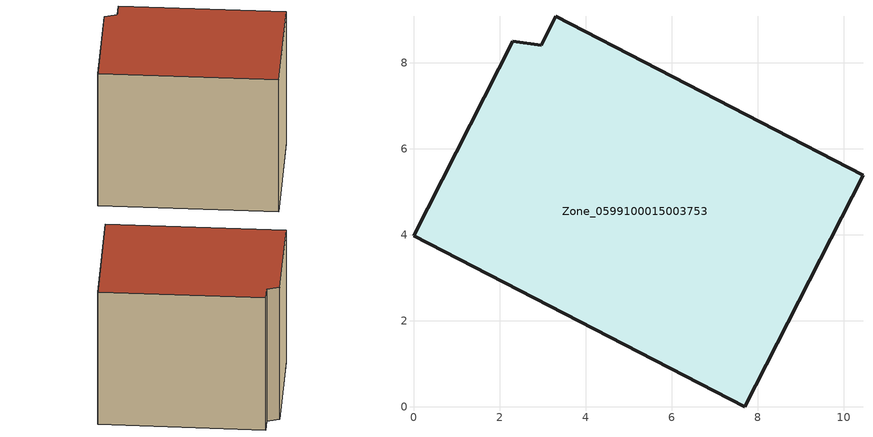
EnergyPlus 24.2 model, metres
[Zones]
Zone_0599100015003753
 floor ground (C_G): 2.97,8.4 3.31,9.08 10.45,5.38 7.7,0 0,3.98 2.31,8.5 z0.96
 wall outside (C_F): 0,3.98 7.7,0 10.45,5.38 3.31,9.08 2.97,8.4 2.31,8.5 0,3.98 z0.96:8.48
 roof outside (C_R): 2.97,8.4 2.31,8.5 0,3.98 7.7,0 10.45,5.38 3.31,9.08 z8.48
[BUILDING]
Pand.0599100015003753: North Axis=0; Terrain=City; Loads Convergence Tolerance Value=0.04; Temperature Convergence Tolerance Value=0.4; Solar Distribution=FullExterior; Maximum Number of Warmup Days=25; Minimum Number of Warmup Days=1
[Site:Location]
Rotterdam.The.Hague.AP_ZH_NLD Design_Conditions: Latitude=51.96; Longitude=4.45; Time Zone=1; Elevation=-4.5
[SITE:GROUNDTEMPERATURE:BUILDINGSURFACE]
18, 18, 18, 18, 18, 18, 18, 18, 18, 18, 18, 18
[MATERIAL] Thermal Absorptance=0.9; Solar Absorptance=0.7; Visible Absorptance=0.7
Name | Roughness | Thickness | Conductivity | Density | Specific Heat
G.TI.1946-1964 | MediumSmooth | 0.15 | 1 | 540 | 1210
F.TI.1946-1964 | Rough | 0.3 | 0.857143 | 1920 | 840
R.TI.1946-1964 | MediumRough | 0.2 | 0.277778 | 1500 | 1000
[CONSTRUCTION]
C_G: G.TI.1946-1964
C_F: F.TI.1946-1964
C_R: R.TI.1946-1964
[ZONE]
Zone_0599100015003753: Type=1; Multiplier=1; Ceiling Height=Autocalculate; Volume=Autocalculate; Floor Area=autocalculate; Part of Total Floor Area=Yes
[ZONEINFILTRATION:DESIGNFLOWRATE]
Infil_Zone_0599100015003753: Zone or ZoneList or Space or SpaceList=Zone_0599100015003753; Schedule=AlwaysOn; Design Flow Rate Calculation Method=Flow/Area; Flow Rate per Floor Area=0.003; Constant Term Coefficient=1; Temperature Term Coefficient=0; Velocity Term Coefficient=0; Velocity Squared Term Coefficient=0
[HVACTEMPLATE:ZONE:IDEALLOADSAIRSYSTEM]
Zone_0599100015003753: Maximum Heating Supply Air Temperature=50; Minimum Cooling Supply Air Temperature=13; Maximum Heating Supply Air Humidity Ratio=0.0156; Minimum Cooling Supply Air Humidity Ratio=0.0077; Heating Limit=NoLimit; Cooling Limit=NoLimit; Dehumidification Control Type=ConstantSensibleHeatRatio; Cooling Sensible Heat Ratio=0.7; Dehumidification Setpoint=60; Humidification Control Type=None; Humidification Setpoint=30; Outdoor Air Method=None; Outdoor Air Flow Rate per Person=0.00944; Outdoor Air Flow Rate per Zone Floor Area=0; Outdoor Air Flow Rate per Zone=0; Demand Controlled Ventilation Type=None; Outdoor Air Economizer Type=NoEconomizer; Heat Recovery Type=None; Sensible Heat Recovery Effectiveness=0.7; Latent Heat Recovery Effectiveness=0.65
[ZONECONTROL:THERMOSTAT]
ThermostatControl_Zone_0599100015003753: Zone or ZoneList=Zone_0599100015003753; Control Type Schedule=DualSetpointControlType; Control 1=Thermostat_Zone_0599100015003753; Temperature Difference Between Cutout And Setpoint=0
[THERMOSTATSETPOINT:DUALSETPOINT]
Thermostat_Zone_0599100015003753: Heating Setpoint Temperature Schedule=HeatingSetpoint_Zone_0599100015003753; Cooling Setpoint Temperature Schedule=CoolingSetpoint_Zone_0599100015003753
[SCHEDULE:COMPACT]
HeatingSetpoint_Zone_0599100015003753: Through: 12/31, For: AllDays, Until: 24:00, 21
CoolingSetpoint_Zone_0599100015003753: Through: 12/31, For: AllDays, Until: 24:00, 24
DualSetpointControlType: Through: 12/31, For: AllDays, Until: 24:00, 4
AlwaysOn: Through: 12/31, For: AllDays, Until: 24:00, 1
